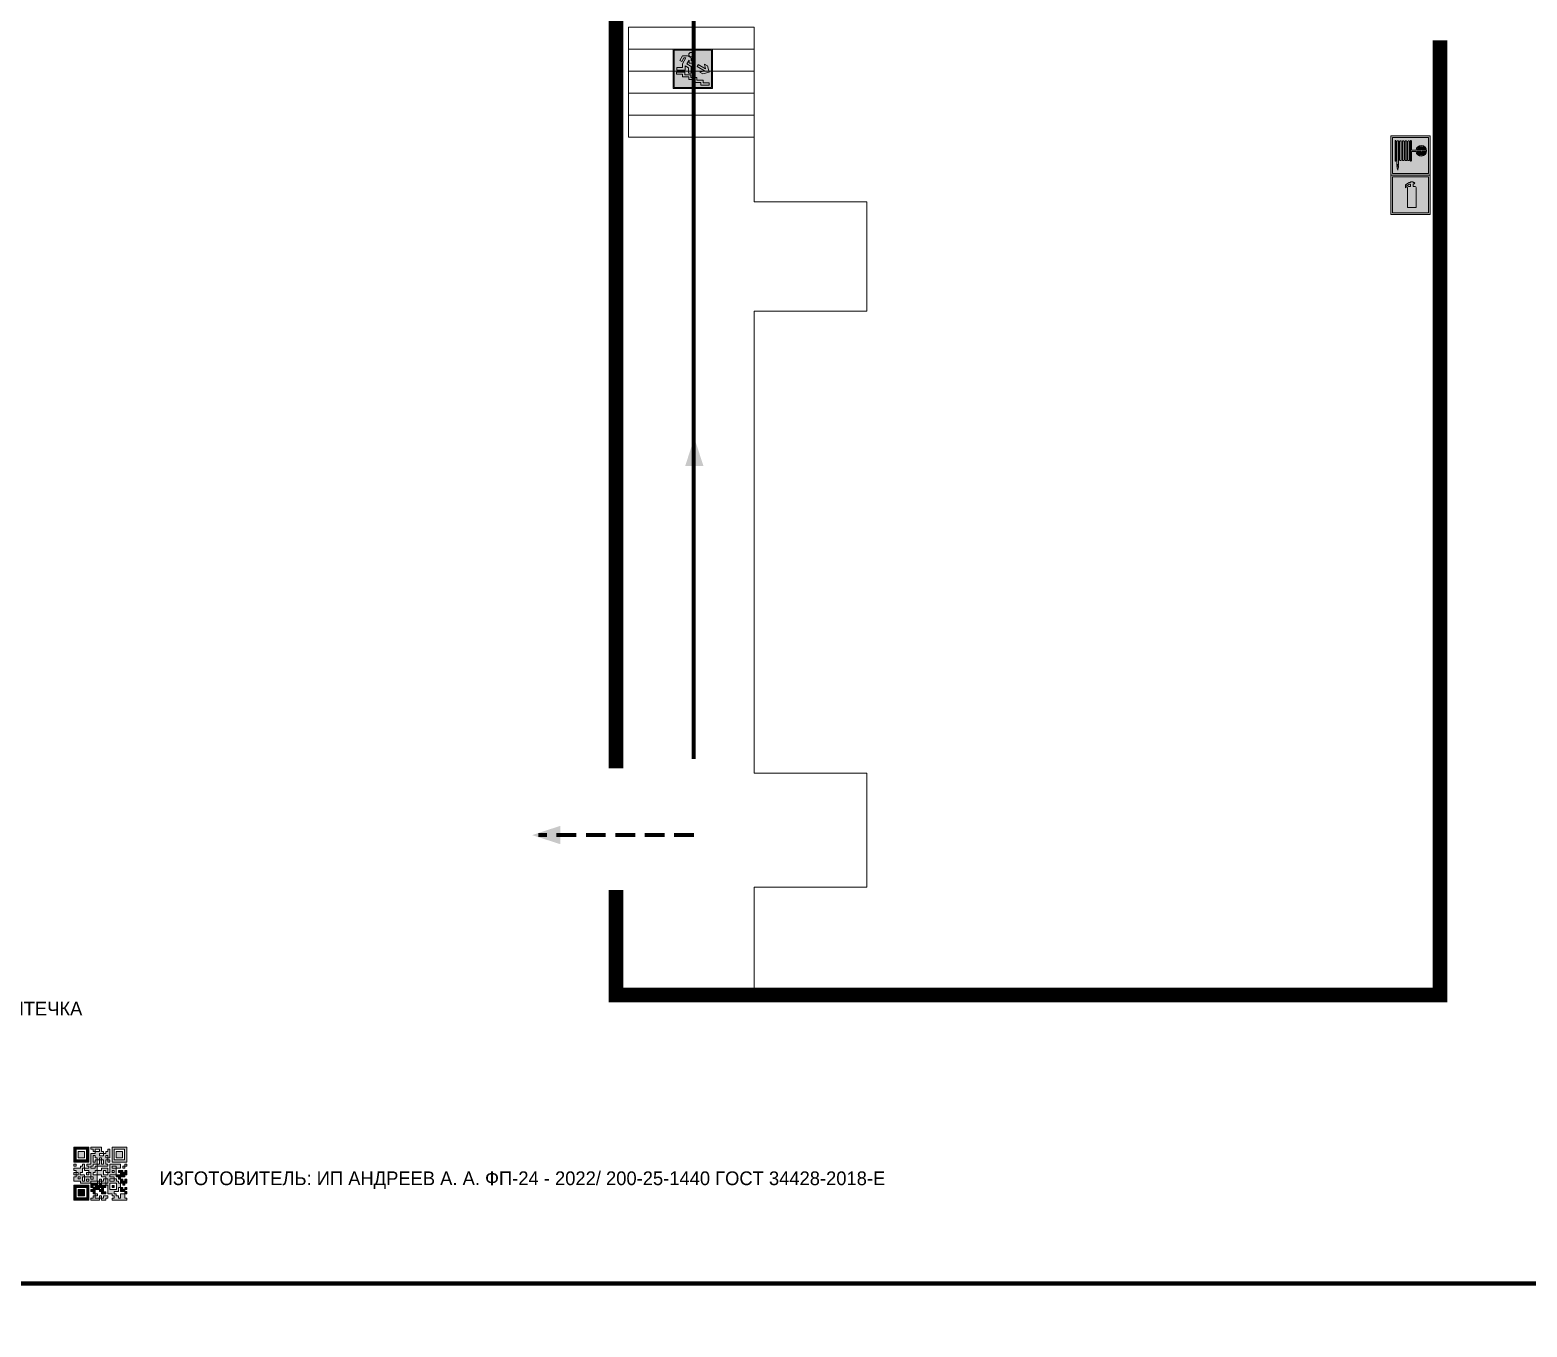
# Model space of a CAD drawing. Header units: millimetres. Extents: x 13114 to 67229, y 22859 to 38520.
# Drawn here: x 19470.4 to 19775.9, y 25846.4 to 26111 of the extents above; entities that cross this region are included whole.
import ezdxf

# ---------------------------------------------------------------- set-up
doc = ezdxf.new("R2010")
doc.units = ezdxf.units.MM
doc.linetypes.add('{ Wide Dash }', pattern=[12, 4, -2, 4, -2])
doc.layers.add('План_Штампы', color=7, linetype='Continuous')
doc.styles.add('обычный', font='arial.ttf')

# ---------------------------------------------------------------- blocks, each defined once
blk = doc.blocks.new('QR')
at = {"lineweight": 0}
h = blk.add_hatch(color=256, dxfattribs=at)
h.dxf.hatch_style = 1
h.paths.add_polyline_path([(9241.16, 2687.38), (9242.01, 2687.38), (9242.01, 2687.83), (9241.59, 2687.83), (9241.59, 2688.68), (9239.45, 2688.68), (9239.45, 2688.25), (9239.86, 2688.25), (9239.86, 2687.83), (9240.29, 2687.83), (9240.29, 2688.25), (9241.16, 2688.25), (9241.16, 2687.83), (9240.29, 2687.83), (9240.29, 2687.38), (9239.45, 2687.38), (9239.45, 2685.22), (9238.57, 2685.22), (9238.57, 2684.8), (9239.02, 2684.8), (9239.02, 2684.37), (9238.13, 2684.37), (9238.13, 2683.92), (9239.02, 2683.92), (9239.02, 2683.5), (9239.44, 2683.5), (9239.44, 2682.64), (9239.87, 2682.64), (9239.87, 2682.18), (9239.44, 2682.18), (9239.44, 2682.64), (9238.13, 2682.64), (9238.13, 2681.76), (9237.71, 2681.76), (9237.71, 2682.64), (9238.13, 2682.64), (9238.13, 2683.07), (9237.27, 2683.07), (9237.27, 2683.51), (9237.71, 2683.51), (9237.71, 2684.37), (9238.13, 2684.37), (9238.13, 2685.22), (9237.71, 2685.22), (9237.71, 2684.8), (9237.28, 2684.8), (9237.28, 2684.38), (9235.98, 2684.38), (9235.98, 2683.92), (9236.4, 2683.92), (9236.4, 2683.49), (9236.84, 2683.49), (9236.84, 2683.07), (9236.4, 2683.07), (9236.4, 2682.64), (9235.98, 2682.64), (9235.98, 2681.76), (9237.29, 2681.76), (9237.29, 2681.33), (9239.43, 2681.33), (9239.43, 2681.76), (9240.74, 2681.76), (9240.74, 2683.05), (9239.87, 2683.05), (9239.87, 2683.5), (9240.29, 2683.5), (9240.29, 2683.91), (9240.74, 2683.91), (9240.74, 2684.81), (9240.29, 2684.81), (9240.29, 2684.79), (9240.29, 2684.37), (9239.45, 2684.37), (9239.45, 2684.8), (9239.87, 2684.8), (9239.87, 2685.21), (9240.74, 2685.21), (9240.74, 2686.1), (9240.29, 2686.1), (9240.29, 2685.64), (9239.86, 2685.64), (9239.86, 2686.95), (9240.29, 2686.95), (9240.29, 2686.52), (9240.74, 2686.52), (9240.74, 2686.1), (9241.16, 2686.1), (9241.16, 2686.53), (9241.59, 2686.53), (9241.59, 2686.1), (9242.02, 2686.1), (9242.02, 2685.21), (9241.59, 2685.21), (9241.59, 2686.1), (9241.16, 2686.1), (9241.16, 2685.21), (9240.74, 2685.21), (9240.74, 2684.81), (9242.89, 2684.81), (9242.89, 2685.22), (9242.47, 2685.22), (9242.47, 2686.11), (9242.89, 2686.11), (9242.89, 2686.52), (9242.46, 2686.52), (9242.46, 2686.95), (9242.89, 2686.95), (9242.89, 2686.52), (9243.32, 2686.52), (9243.32, 2688.26), (9242.9, 2688.26), (9242.9, 2687.83), (9242.47, 2687.83), (9242.47, 2687.38), (9242.01, 2687.38), (9242.01, 2686.94), (9241.16, 2686.94)])
h.paths.add_polyline_path([(9239.02, 2682.18), (9239.02, 2681.76), (9238.54, 2681.76), (9238.54, 2682.18)], flags=16)
h.paths.add_polyline_path([(9237.27, 2682.65), (9237.27, 2682.19), (9236.83, 2682.19), (9236.83, 2682.65)], flags=16)
h = blk.add_hatch(color=256, dxfattribs=at)
h.dxf.hatch_style = 1
h.paths.add_polyline_path([(9238.15, 2687.83), (9236.83, 2687.83), (9236.83, 2686.52), (9238.15, 2686.52)], flags=0)
h.paths.add_polyline_path([(9239.01, 2685.65), (9239.01, 2688.68), (9235.98, 2688.68), (9235.98, 2685.65)])
h.paths.add_polyline_path([(9236.41, 2686.1), (9236.41, 2688.26), (9238.56, 2688.26), (9238.56, 2686.1)], flags=16)
h.paths.add_polyline_path([(9236.83, 2686.52), (9236.83, 2687.83), (9238.15, 2687.83), (9238.15, 2686.52)], flags=0)
h = blk.add_hatch(color=256, dxfattribs=at)
h.dxf.hatch_style = 1
h.paths.add_polyline_path([(9238.15, 2686.52), (9238.15, 2687.83), (9236.83, 2687.83), (9236.83, 2686.52)])
h.paths.add_polyline_path([(9245.91, 2686.52), (9245.91, 2687.83), (9244.59, 2687.83), (9244.59, 2686.52)], flags=0)
h.paths.add_polyline_path([(9246.77, 2685.65), (9246.77, 2688.68), (9243.74, 2688.68), (9243.74, 2685.65)])
h.paths.add_polyline_path([(9244.17, 2686.1), (9244.17, 2688.26), (9246.32, 2688.26), (9246.32, 2686.1)], flags=16)
h.paths.add_polyline_path([(9244.59, 2686.52), (9244.59, 2687.83), (9245.91, 2687.83), (9245.91, 2686.52)], flags=0)
h = blk.add_hatch(color=256, dxfattribs=at)
h.dxf.hatch_style = 1
h.paths.add_polyline_path([(9243.32, 2686.11), (9242.89, 2686.11), (9242.89, 2685.64), (9243.32, 2685.64)])
h.paths.add_polyline_path([(9239.02, 2683.07), (9239.02, 2683.5), (9238.56, 2683.5), (9238.56, 2683.07)])
h.paths.add_polyline_path([(9236.4, 2684.8), (9236.4, 2685.22), (9235.98, 2685.22), (9235.98, 2684.8)])
h.paths.add_polyline_path([(9236.4, 2683.07), (9236.4, 2683.49), (9235.98, 2683.49), (9235.98, 2683.07)])
h = blk.add_hatch(color=256, dxfattribs=at)
h.dxf.hatch_style = 1
h.paths.add_polyline_path([(9240.75, 2681.76), (9240.75, 2681.35), (9241.17, 2681.35), (9241.17, 2681.76)])
h.paths.add_polyline_path([(9241.6, 2682.18), (9241.17, 2682.18), (9241.17, 2681.76), (9241.6, 2681.76)])
h.paths.add_polyline_path([(9242.47, 2681.34), (9242.47, 2682.19), (9242.02, 2682.19), (9242.02, 2681.76), (9241.6, 2681.76), (9241.6, 2681.34)])
h.paths.add_polyline_path([(9239.87, 2678.3), (9239.44, 2678.3), (9239.44, 2677.89), (9241.17, 2677.89), (9241.17, 2678.3), (9240.28, 2678.3), (9240.28, 2678.73), (9239.87, 2678.73)])
h.paths.add_polyline_path([(9240.75, 2678.73), (9240.75, 2679.19), (9240.28, 2679.19), (9240.28, 2678.73)])
h.paths.add_polyline_path([(9241.6, 2678.73), (9241.17, 2678.73), (9241.17, 2678.3), (9241.6, 2678.3)])
h.paths.add_polyline_path([(9242.02, 2678.3), (9241.6, 2678.3), (9241.6, 2677.89), (9242.48, 2677.89), (9242.48, 2678.31), (9242.9, 2678.31), (9242.9, 2678.73), (9242.02, 2678.73)])
h.paths.add_polyline_path([(9246.36, 2684.37), (9246.36, 2684.79), (9245.93, 2684.79), (9245.93, 2684.37)])
h.paths.add_polyline_path([(9246.78, 2685.2), (9246.36, 2685.2), (9246.36, 2684.79), (9246.78, 2684.79)])
h.paths.add_polyline_path([(9245.91, 2687.83), (9244.59, 2687.83), (9244.59, 2686.52), (9245.91, 2686.52)])
h = blk.add_hatch(color=256, dxfattribs=at)
h.dxf.hatch_style = 1
h.paths.add_polyline_path([(9243.32, 2682.64), (9243.32, 2683.07), (9244.62, 2683.07), (9244.62, 2684.37), (9243.74, 2684.37), (9243.74, 2684.8), (9244.62, 2684.8), (9244.62, 2684.37), (9245.48, 2684.37), (9245.48, 2685.22), (9243.32, 2685.22), (9243.32, 2683.5), (9242.89, 2683.5), (9242.89, 2683.06), (9242.01, 2683.06), (9242.01, 2683.91), (9242.47, 2683.91), (9242.47, 2683.5), (9242.89, 2683.5), (9242.89, 2684.38), (9241.59, 2684.38), (9241.59, 2683.91), (9240.74, 2683.91), (9240.74, 2683.05), (9241.59, 2683.05), (9241.59, 2682.64), (9242.47, 2682.64), (9242.47, 2682.19), (9242.91, 2682.19), (9242.91, 2681.34), (9242.48, 2681.34), (9242.48, 2680.91), (9242.91, 2680.91), (9242.91, 2679.17), (9243.75, 2679.17), (9243.75, 2678.73), (9244.2, 2678.73), (9244.2, 2678.3), (9243.75, 2678.3), (9243.75, 2677.88), (9246.78, 2677.88), (9246.78, 2678.3), (9246.35, 2678.3), (9246.35, 2679.19), (9245.48, 2679.19), (9245.48, 2678.31), (9245.05, 2678.31), (9245.05, 2678.73), (9244.62, 2678.73), (9244.62, 2679.19), (9244.2, 2679.19), (9244.2, 2679.61), (9245.05, 2679.61), (9245.05, 2680.46), (9245.48, 2680.46), (9245.48, 2681.34), (9245.04, 2681.34), (9245.04, 2681.76), (9244.63, 2681.76), (9244.63, 2682.19), (9244.21, 2682.19), (9244.21, 2681.76), (9243.32, 2681.76), (9243.32, 2682.19), (9244.21, 2682.19), (9244.21, 2682.64)])
h.paths.add_polyline_path([(9243.75, 2683.49), (9243.75, 2683.92), (9244.21, 2683.92), (9244.21, 2683.49)], flags=16)
h.paths.add_polyline_path([(9243.32, 2681.34), (9244.63, 2681.34), (9244.63, 2680.04), (9243.32, 2680.04)], flags=16)
h.paths.add_polyline_path([(9243.76, 2680.89), (9244.18, 2680.89), (9244.18, 2680.48), (9243.76, 2680.48)], flags=0)
h = blk.add_hatch(color=256, dxfattribs=at)
h.dxf.hatch_style = 1
h.paths.add_polyline_path([(9246.36, 2683.07), (9246.78, 2683.07), (9246.78, 2683.92), (9246.36, 2683.92), (9246.36, 2683.49), (9245.92, 2683.49), (9245.92, 2683.92), (9245.06, 2683.92), (9245.06, 2683.49), (9245.48, 2683.49), (9245.48, 2683.07), (9244.62, 2683.07), (9244.62, 2682.65), (9245.05, 2682.65), (9245.05, 2682.18), (9245.48, 2682.18), (9245.48, 2682.65), (9246.36, 2682.65)])
h.paths.add_polyline_path([(9246.78, 2682.18), (9246.36, 2682.18), (9246.36, 2681.75), (9245.92, 2681.75), (9245.92, 2682.18), (9245.48, 2682.18), (9245.48, 2681.34), (9245.48, 2681.34), (9245.94, 2681.34), (9245.94, 2680.91), (9246.36, 2680.91), (9246.36, 2681.34), (9246.78, 2681.34)])
h = blk.add_hatch(color=256, dxfattribs=at)
h.dxf.hatch_style = 1
h.paths.add_polyline_path([(9235.98, 2680.9), (9235.98, 2677.86), (9239.02, 2677.86), (9239.02, 2680.9)])
h.paths.add_polyline_path([(9238.57, 2680.48), (9238.57, 2678.32), (9236.41, 2678.32), (9236.41, 2680.48)], flags=16)
h.paths.add_polyline_path([(9238.15, 2680.05), (9238.15, 2678.74), (9236.83, 2678.74), (9236.83, 2680.05)], flags=0)
h = blk.add_hatch(color=256, dxfattribs=at)
h.dxf.hatch_style = 1
h.paths.add_polyline_path([(9238.15, 2680.05), (9236.83, 2680.05), (9236.83, 2678.74), (9238.15, 2678.74)])
h = blk.add_hatch(color=256, dxfattribs=at)
h.dxf.hatch_style = 1
h.paths.add_polyline_path([(9242.02, 2680.46), (9242.48, 2680.46), (9242.48, 2680.91), (9241.58, 2680.91), (9241.58, 2681.35), (9241.17, 2681.35), (9241.17, 2680.91), (9240.75, 2680.91), (9240.75, 2681.33), (9239.43, 2681.33), (9239.43, 2680.46), (9239.86, 2680.46), (9239.86, 2680.92), (9240.3, 2680.92), (9240.3, 2680.46), (9239.86, 2680.46), (9239.86, 2680.04), (9239.44, 2680.04), (9239.44, 2679.62), (9239.86, 2679.62), (9239.86, 2679.19), (9240.29, 2679.19), (9240.29, 2680.03), (9241.18, 2680.03), (9241.18, 2680.47), (9241.6, 2680.47), (9241.6, 2680.03), (9241.18, 2680.03), (9241.18, 2679.61), (9241.6, 2679.61), (9241.6, 2679.19), (9242.47, 2679.19), (9242.47, 2679.6), (9242.02, 2679.6)])
h = blk.add_hatch(color=256, dxfattribs=at)
h.dxf.hatch_style = 1
h.paths.add_polyline_path([(9244.18, 2680.48), (9244.18, 2680.89), (9243.76, 2680.89), (9243.76, 2680.48)])
h = blk.add_hatch(color=256, dxfattribs=at)
h.dxf.hatch_style = 1
h.paths.add_polyline_path([(9245.93, 2680.04), (9245.93, 2680.46), (9245.48, 2680.46), (9245.48, 2679.62), (9246.35, 2679.62), (9246.35, 2680.04)])
h.paths.add_polyline_path([(9246.78, 2680.04), (9246.78, 2680.46), (9246.35, 2680.46), (9246.35, 2680.04)])
h.paths.add_polyline_path([(9246.78, 2679.18), (9246.78, 2679.62), (9246.35, 2679.62), (9246.35, 2679.18)])
for points in [[(9237.71, 2685.22), (9238.13, 2685.22), (9238.13, 2684.37), (9237.71, 2684.37), (9237.71, 2683.51), (9237.27, 2683.51), (9237.27, 2683.07), (9238.13, 2683.07), (9238.13, 2682.64), (9237.71, 2682.64), (9237.71, 2681.76), (9238.13, 2681.76), (9238.13, 2682.64), (9239.44, 2682.64), (9239.44, 2683.5), (9239.02, 2683.5), (9239.02, 2683.07), (9238.56, 2683.07), (9238.56, 2683.5), (9239.02, 2683.5), (9239.02, 2683.92), (9238.13, 2683.92), (9238.13, 2684.37), (9239.02, 2684.37), (9239.02, 2684.8), (9238.57, 2684.8), (9238.57, 2685.22), (9239.45, 2685.22), (9239.45, 2687.38), (9240.29, 2687.38), (9240.29, 2687.83), (9239.86, 2687.83), (9239.86, 2688.25), (9239.45, 2688.25), (9239.45, 2688.68), (9241.59, 2688.68), (9241.59, 2687.83), (9242.01, 2687.83), (9242.01, 2687.38), (9242.47, 2687.38), (9242.47, 2687.83), (9242.9, 2687.83), (9242.9, 2688.26), (9243.32, 2688.26), (9243.32, 2686.52), (9242.89, 2686.52), (9242.89, 2686.11), (9243.32, 2686.11), (9243.32, 2685.64), (9242.89, 2685.64), (9242.89, 2686.11), (9242.47, 2686.11), (9242.47, 2685.22), (9242.89, 2685.22), (9242.89, 2684.81), (9240.74, 2684.81), (9240.74, 2683.91), (9241.59, 2683.91), (9241.59, 2684.38), (9242.89, 2684.38), (9242.89, 2683.5), (9242.47, 2683.5), (9242.47, 2683.91), (9242.01, 2683.91), (9242.01, 2683.06), (9242.89, 2683.06), (9242.89, 2683.5), (9243.32, 2683.5), (9243.32, 2685.22), (9245.48, 2685.22), (9245.48, 2684.37), (9244.62, 2684.37), (9244.62, 2683.07), (9245.48, 2683.07), (9245.48, 2683.49), (9245.06, 2683.49), (9245.06, 2683.92), (9245.92, 2683.92), (9245.92, 2683.49), (9246.36, 2683.49), (9246.36, 2683.92), (9246.78, 2683.92), (9246.78, 2683.07), (9246.36, 2683.07), (9246.36, 2682.65), (9245.48, 2682.65), (9245.48, 2682.18), (9245.92, 2682.18), (9245.92, 2681.75), (9246.36, 2681.75), (9246.36, 2682.18), (9246.78, 2682.18), (9246.78, 2681.34), (9246.36, 2681.34), (9246.36, 2680.91), (9245.94, 2680.91), (9245.94, 2681.34), (9245.48, 2681.34), (9245.48, 2680.46), (9245.93, 2680.46), (9245.93, 2680.04), (9246.35, 2680.04), (9246.35, 2680.46), (9246.78, 2680.46), (9246.78, 2680.04), (9246.78, 2680.04), (9246.35, 2680.04), (9246.35, 2679.62), (9246.78, 2679.62), (9246.78, 2679.18), (9246.35, 2679.18), (9246.35, 2678.3), (9246.78, 2678.3), (9246.78, 2677.88), (9243.75, 2677.88), (9243.75, 2678.3), (9244.2, 2678.3), (9244.2, 2678.73), (9243.75, 2678.73), (9243.75, 2679.17), (9242.91, 2679.17), (9242.91, 2680.91), (9242.48, 2680.91), (9242.48, 2680.46), (9242.02, 2680.46), (9242.02, 2679.6), (9242.47, 2679.6), (9242.47, 2679.19), (9241.6, 2679.19), (9241.6, 2679.61), (9241.18, 2679.61), (9241.18, 2680.03), (9240.29, 2680.03), (9240.29, 2679.19), (9240.75, 2679.19), (9240.75, 2678.73), (9240.28, 2678.73), (9240.28, 2678.3), (9241.17, 2678.3), (9241.17, 2678.73), (9241.6, 2678.73), (9241.6, 2678.3), (9242.02, 2678.3), (9242.02, 2678.73), (9242.9, 2678.73), (9242.9, 2678.31), (9242.48, 2678.31), (9242.48, 2677.89), (9241.6, 2677.89), (9241.6, 2678.3), (9241.17, 2678.3), (9241.17, 2677.89), (9239.44, 2677.89), (9239.44, 2678.3), (9239.87, 2678.3), (9239.87, 2678.73), (9240.28, 2678.73), (9240.28, 2679.19), (9240.29, 2679.19), (9239.86, 2679.19), (9239.86, 2679.62), (9239.44, 2679.62), (9239.44, 2680.04), (9239.86, 2680.04), (9239.86, 2680.46), (9239.43, 2680.46), (9239.43, 2681.33), (9237.29, 2681.33), (9237.29, 2681.76), (9235.98, 2681.76), (9235.98, 2682.64), (9236.4, 2682.64), (9236.4, 2683.07), (9235.98, 2683.07), (9235.98, 2683.49), (9236.4, 2683.49), (9236.4, 2683.92), (9235.98, 2683.92), (9235.98, 2684.38), (9237.28, 2684.38), (9237.28, 2684.8), (9237.71, 2684.8), (9237.71, 2685.22), (9237.92, 2685.22)], [(9240.74, 2686.1), (9240.74, 2686.52), (9240.29, 2686.52), (9240.29, 2686.95), (9239.86, 2686.95), (9239.86, 2685.64), (9240.29, 2685.64), (9240.29, 2686.1), (9240.74, 2686.1), (9240.74, 2686.52)], [(9240.74, 2683.05), (9240.74, 2681.76), (9239.43, 2681.76), (9239.43, 2681.33), (9240.75, 2681.33), (9240.75, 2681.35), (9240.75, 2680.91), (9241.17, 2680.91), (9241.17, 2681.35), (9241.58, 2681.35), (9241.58, 2680.91), (9242.48, 2680.91), (9242.48, 2681.34), (9242.91, 2681.34), (9242.91, 2682.19), (9242.47, 2682.19), (9242.47, 2682.64), (9241.59, 2682.64), (9241.59, 2683.05), (9240.74, 2683.05)], [(9240.74, 2685.21), (9239.87, 2685.21), (9239.87, 2684.8), (9239.45, 2684.8), (9239.45, 2684.37), (9240.29, 2684.37), (9240.29, 2684.79), (9240.29, 2684.81), (9240.74, 2684.81), (9240.74, 2685.21), (9239.87, 2685.21)], [(9240.74, 2683.91), (9240.29, 2683.91), (9240.29, 2683.5), (9239.87, 2683.5), (9239.87, 2683.05), (9240.74, 2683.05), (9240.74, 2683.91)], [(9244.62, 2683.07), (9243.32, 2683.07), (9243.32, 2682.64), (9244.21, 2682.64), (9244.21, 2682.19), (9243.32, 2682.19), (9243.32, 2681.76), (9244.21, 2681.76), (9244.21, 2682.19), (9244.63, 2682.19), (9244.63, 2681.76), (9245.04, 2681.76), (9245.04, 2681.34), (9245.48, 2681.34)], [(9244.62, 2684.37), (9244.62, 2684.8), (9243.74, 2684.8), (9243.74, 2684.37), (9244.62, 2684.37)], [(9245.48, 2682.18), (9245.05, 2682.18), (9245.05, 2682.65), (9244.62, 2682.65), (9244.62, 2683.07)], [(9239.86, 2680.46), (9239.86, 2680.92), (9240.3, 2680.92), (9240.3, 2680.46), (9239.86, 2680.46)], [(9241.6, 2681.76), (9242.02, 2681.76), (9242.02, 2682.19), (9242.47, 2682.19), (9242.47, 2681.34), (9241.6, 2681.34), (9241.6, 2681.76)], [(9245.48, 2680.46), (9245.05, 2680.46), (9245.05, 2679.61), (9244.2, 2679.61), (9244.2, 2679.19), (9244.62, 2679.19), (9244.62, 2678.73), (9245.05, 2678.73), (9245.05, 2678.31), (9245.48, 2678.31), (9245.48, 2679.19), (9246.35, 2679.19), (9246.35, 2679.07)], [(9245.48, 2682.18), (9245.48, 2681.34)], [(9246.35, 2679.62), (9245.48, 2679.62), (9245.48, 2680.46)], [(9245.48, 2680.46), (9245.48, 2679.62), (9246.35, 2679.62), (9246.35, 2680.04), (9245.93, 2680.04), (9245.93, 2680.46), (9245.48, 2680.46), (9245.48, 2679.62)], [(9246.35, 2679.62), (9246.35, 2679.18)]]:
    blk.add_lwpolyline(points, dxfattribs=at)
for points in [[(9235.98, 2685.65), (9239.01, 2685.65), (9239.01, 2688.68), (9235.98, 2688.68)], [(9243.74, 2685.65), (9246.77, 2685.65), (9246.77, 2688.68), (9243.74, 2688.68)], [(9236.41, 2688.26), (9238.56, 2688.26), (9238.56, 2686.1), (9236.41, 2686.1)], [(9236.83, 2687.83), (9238.15, 2687.83), (9238.15, 2686.52), (9236.83, 2686.52)], [(9240.29, 2687.83), (9241.16, 2687.83), (9241.16, 2688.25), (9240.29, 2688.25)], [(9240.29, 2688.25), (9241.16, 2688.25), (9241.16, 2687.83), (9240.29, 2687.83)], [(9241.16, 2686.1), (9240.74, 2686.1), (9240.74, 2685.21), (9241.16, 2685.21)], [(9242.01, 2687.38), (9241.16, 2687.38), (9241.16, 2686.94), (9242.01, 2686.94)], [(9241.16, 2687.38), (9242.01, 2687.38), (9242.01, 2686.94), (9241.16, 2686.94)], [(9241.16, 2686.53), (9241.59, 2686.53), (9241.59, 2686.1), (9241.16, 2686.1)], [(9241.59, 2686.1), (9242.02, 2686.1), (9242.02, 2685.21), (9241.59, 2685.21)], [(9242.89, 2686.52), (9242.46, 2686.52), (9242.46, 2686.95), (9242.89, 2686.95)], [(9244.17, 2688.26), (9246.32, 2688.26), (9246.32, 2686.1), (9244.17, 2686.1)], [(9244.59, 2687.83), (9245.91, 2687.83), (9245.91, 2686.52), (9244.59, 2686.52)], [(9235.98, 2684.8), (9236.4, 2684.8), (9236.4, 2685.22), (9235.98, 2685.22)], [(9236.4, 2683.07), (9236.84, 2683.07), (9236.84, 2683.49), (9236.4, 2683.49)], [(9236.83, 2682.19), (9237.27, 2682.19), (9237.27, 2682.65), (9236.83, 2682.65)], [(9239.44, 2682.64), (9239.87, 2682.64), (9239.87, 2682.18), (9239.44, 2682.18)], [(9243.75, 2683.92), (9244.21, 2683.92), (9244.21, 2683.49), (9243.75, 2683.49)], [(9245.93, 2684.79), (9246.36, 2684.79), (9246.36, 2684.37), (9245.93, 2684.37)], [(9246.36, 2685.2), (9246.78, 2685.2), (9246.78, 2684.79), (9246.36, 2684.79)], [(9235.98, 2677.86), (9239.02, 2677.86), (9239.02, 2680.9), (9235.98, 2680.9)], [(9236.41, 2680.48), (9238.57, 2680.48), (9238.57, 2678.32), (9236.41, 2678.32)], [(9236.83, 2680.05), (9238.15, 2680.05), (9238.15, 2678.74), (9236.83, 2678.74)], [(9238.54, 2682.18), (9239.02, 2682.18), (9239.02, 2681.76), (9238.54, 2681.76)], [(9240.75, 2681.76), (9241.17, 2681.76), (9241.17, 2681.35), (9240.75, 2681.35)], [(9241.17, 2682.18), (9241.6, 2682.18), (9241.6, 2681.76), (9241.17, 2681.76)], [(9241.18, 2680.03), (9241.6, 2680.03), (9241.6, 2680.47), (9241.18, 2680.47)], [(9243.32, 2680.04), (9244.63, 2680.04), (9244.63, 2681.34), (9243.32, 2681.34)], [(9243.76, 2680.89), (9244.18, 2680.89), (9244.18, 2680.48), (9243.76, 2680.48)]]:
    blk.add_lwpolyline(points, close=True, dxfattribs=at)
blk = doc.blocks.new('A$C3AD82952')
at = {"true_color": 0xf5f5ff}
h = blk.add_hatch(color=7, dxfattribs=at)
h.dxf.hatch_style = 1
h.paths.add_polyline_path([(8.21, 8.73, 0.414214), (7.89, 9.05), (7.22, 9.05), (7.22, 9.92), (7.59, 9.92, 1), (7.57, 10.36), (7.22, 10.36), (7.22, 10.6), (6.43, 10.6), (6.43, 10.36), (6.01, 10.36), (4.74, 9.59), (4.74, 8.69), (4.98, 8.73), (4.98, 9.26), (6.12, 9.91), (6.43, 9.91), (6.43, 9.05), (5.76, 9.05, 0.414214), (5.44, 8.73), (5.44, 2.2), (8.21, 2.2)], flags=0)
h.paths.add_polyline_path([(12.8, 12.8), (0, 12.8), (0, 0), (12.8, 0)])
h.paths.add_polyline_path([(0.51, 12.29), (12.29, 12.29), (12.29, 0.51), (0.51, 0.51)], flags=16)
h.paths.add_polyline_path([(4.74, 9.59), (6.01, 10.36), (6.43, 10.36), (6.43, 10.6), (7.22, 10.6), (7.22, 10.36), (7.59, 10.36, -0.94586), (7.59, 9.92), (7.22, 9.92), (7.22, 9.05), (7.89, 9.05, -0.414214), (8.21, 8.73), (8.21, 2.2), (5.44, 2.2), (5.44, 8.73, -0.414214), (5.76, 9.05), (6.43, 9.05), (6.43, 9.91), (6.12, 9.91), (4.98, 9.26), (4.98, 8.73), (4.74, 8.69)], flags=0)
h = blk.add_hatch(color=242)
h.dxf.hatch_style = 1
h.paths.add_polyline_path([(12.29, 12.29), (0.51, 12.29), (0.51, 0.51), (12.29, 0.51)])
h.paths.add_polyline_path([(4.74, 8.69), (4.74, 9.59), (6.01, 10.36), (6.43, 10.36), (6.43, 10.6), (7.22, 10.6), (7.22, 10.36), (7.59, 10.36, -0.94586), (7.59, 9.92), (7.22, 9.92), (7.22, 9.05), (7.89, 9.05, -0.414214), (8.21, 8.73), (8.21, 2.2), (5.44, 2.2), (5.44, 8.73, -0.414214), (5.76, 9.05), (6.43, 9.05), (6.43, 9.91), (6.12, 9.91), (4.98, 9.26), (4.98, 8.73)], flags=16)
h = blk.add_hatch(color=7, dxfattribs=at)
h.dxf.hatch_style = 1
h.paths.add_polyline_path([(8.21, 8.73, 0.414214), (7.89, 9.05), (7.22, 9.05), (7.22, 9.92), (7.59, 9.92, 1), (7.57, 10.36), (7.22, 10.36), (7.22, 10.6), (6.43, 10.6), (6.43, 10.36), (6.01, 10.36), (4.74, 9.59), (4.74, 8.69), (4.98, 8.73), (4.98, 9.26), (6.12, 9.91), (6.43, 9.91), (6.43, 9.05), (5.76, 9.05, 0.414214), (5.44, 8.73), (5.44, 2.2), (8.21, 2.2)])
at = {"color": 242, "lineweight": 5}
for p, q in [((0, 0), (0, 12.8)), ((0, 12.8), (12.8, 12.8)), ((6.01, 10.36), (4.74, 9.59)), ((4.98, 9.26), (6.12, 9.91)), ((6.01, 10.36), (6.43, 10.36)), ((6.12, 9.91), (6.43, 9.91)), ((7.22, 10.6), (6.43, 10.6)), ((6.43, 10.6), (6.43, 10.36)), ((6.43, 9.91), (6.43, 9.05)), ((7.22, 10.36), (7.22, 10.6)), ((7.59, 10.36), (7.22, 10.36)), ((7.22, 9.05), (7.22, 9.92)), ((7.59, 9.92), (7.22, 9.92)), ((12.8, 0), (12.8, 12.8)), ((4.74, 9.59), (4.74, 8.69)), ((4.74, 8.69), (4.98, 8.73)), ((4.98, 8.73), (4.98, 9.26)), ((5.44, 2.2), (5.44, 8.73)), ((5.76, 9.05), (6.43, 9.05)), ((7.89, 9.05), (7.22, 9.05)), ((8.21, 2.2), (8.21, 8.73)), ((0, 0), (12.8, 0)), ((5.44, 2.2), (8.21, 2.2))]:
    blk.add_line(p, q, dxfattribs=at)
blk.add_lwpolyline([(0.51, 12.29), (12.29, 12.29), (12.29, 0.51), (0.51, 0.51)], close=True, dxfattribs=at)
for centre, radius, start, end in [((7.58, 10.14), 0.223, 273.1875, 86.8125), ((5.76, 8.73), 0.32, 90, 180), ((7.89, 8.73), 0.32, 0, 90)]:
    blk.add_arc(centre, radius, start, end, dxfattribs=at)
blk = doc.blocks.new('A$C37112FD5')
at = {"true_color": 0xf5f5ff}
h = blk.add_hatch(color=7, dxfattribs=at)
h.dxf.hatch_style = 1
h.paths.add_polyline_path([(12.8, -7.4), (0, -7.4), (0, -20.2), (12.8, -20.2)])
h.paths.add_polyline_path([(12.29, -7.91), (12.29, -19.69), (0.51, -19.69), (0.51, -7.91)], flags=16)
h.paths.add_polyline_path([(4.98, -9.04, -0.42597), (5.17, -9.22), (5.17, -12.25), (5.17, -15.29, -0.432244), (4.98, -15.47), (4.83, -15.47, -0.42597), (4.64, -15.29), (4.64, -12.25), (4.64, -9.22, -0.432244), (4.83, -9.04)], flags=0)
h.paths.add_polyline_path([(4.28, -9.22), (4.28, -12.25), (4.28, -15.29, -0.432244), (4.09, -15.47), (3.94, -15.47, -0.42597), (3.75, -15.29), (3.75, -12.25), (3.75, -9.22, -0.432244), (3.94, -9.04), (4.09, -9.04, -0.42597)], flags=0)
h.paths.add_polyline_path([(5.72, -9.04), (5.87, -9.04, -0.42597), (6.06, -9.22), (6.06, -12.25), (6.06, -15.29, -0.432244), (5.87, -15.47), (5.72, -15.47, -0.42597), (5.53, -15.29), (5.53, -12.25), (5.53, -9.22, -0.432244)], flags=0)
h.paths.add_polyline_path([(6.42, -8.9), (6.5, -8.9, -0.42597), (6.69, -9.08), (6.69, -12.03), (8.21, -12.03, -15.824349), (8.21, -12.47), (6.69, -12.47), (6.69, -15.42, -0.432244), (6.5, -15.6), (6.42, -15.6)], flags=0)
h.paths.add_polyline_path([(3.39, -9.22), (3.39, -12.25), (3.39, -15.29, -0.432244), (3.2, -15.47), (3.05, -15.47, -0.42597), (2.85, -15.29), (2.85, -12.25), (2.85, -9.22, -0.432244), (3.05, -9.04), (3.2, -9.04, -0.42597)], flags=0)
h.paths.add_polyline_path([(2.5, -9.22), (2.5, -16.71), (1.96, -16.71), (1.96, -9.22, -0.432244), (2.15, -9.04), (2.31, -9.04, -0.42597)], flags=0)
h.paths.add_polyline_path([(1.61, -8.9), (1.61, -15.6), (1.57, -15.6, -0.42597), (1.37, -15.42), (1.37, -12.03), (1.37, -9.09, -0.432244), (1.57, -8.9)], flags=0)
h.paths.add_polyline_path([(9.76, -10.81), (9.76, -12.03), (8.49, -12.03, -0.336371)], flags=0)
h.paths.add_polyline_path([(8.49, -12.47), (9.76, -12.47), (9.76, -13.7, -0.336371)], flags=0)
h.paths.add_polyline_path([(10.11, -10.81, -0.336371), (11.38, -12.03), (10.11, -12.03)], flags=0)
h.paths.add_polyline_path([(10.11, -12.47), (11.38, -12.47, -0.336371), (10.11, -13.7)], flags=0)
h.paths.add_polyline_path([(2.5, -16.84), (2.5, -17.05), (1.97, -17.05), (1.97, -16.84)], flags=0)
h.paths.add_polyline_path([(2.5, -17.24, -0.033778), (2.24, -18.6, -0.033778), (1.97, -17.24)], flags=0)
h = blk.add_hatch(color=242)
h.dxf.hatch_style = 1
h.paths.add_polyline_path([(12.29, -7.91), (0.51, -7.91), (0.51, -19.69), (12.29, -19.69)])
h.paths.add_polyline_path([(6.42, -15.6), (6.42, -8.9), (6.5, -8.9, -0.42597), (6.69, -9.08), (6.69, -12.03), (8.21, -12.03, -15.824349), (8.21, -12.47), (6.69, -12.47), (6.69, -15.42, -0.432244), (6.5, -15.6)], flags=16)
h.paths.add_polyline_path([(5.87, -15.47), (5.72, -15.47, -0.42597), (5.53, -15.29), (5.53, -12.25), (5.53, -9.22, -0.432244), (5.72, -9.04), (5.87, -9.04, -0.42597), (6.06, -9.22), (6.06, -12.25), (6.06, -15.29, -0.432244)], flags=16)
h.paths.add_polyline_path([(4.98, -15.47), (4.83, -15.47, -0.42597), (4.64, -15.29), (4.64, -12.25), (4.64, -9.22, -0.432244), (4.83, -9.04), (4.98, -9.04, -0.42597), (5.17, -9.22), (5.17, -12.25), (5.17, -15.29, -0.432244)], flags=16)
h.paths.add_polyline_path([(4.09, -15.47), (3.94, -15.47, -0.42597), (3.75, -15.29), (3.75, -12.25), (3.75, -9.22, -0.432244), (3.94, -9.04), (4.09, -9.04, -0.42597), (4.28, -9.22), (4.28, -12.25), (4.28, -15.29, -0.432244)], flags=16)
h.paths.add_polyline_path([(3.2, -15.47), (3.05, -15.47, -0.42597), (2.85, -15.29), (2.85, -12.25), (2.85, -9.22, -0.432244), (3.05, -9.04), (3.2, -9.04, -0.42597), (3.39, -9.22), (3.39, -12.25), (3.39, -15.29, -0.432244)], flags=16)
h.paths.add_polyline_path([(2.5, -17.05), (1.97, -17.05), (1.97, -16.84), (2.5, -16.84)], flags=16)
h.paths.add_polyline_path([(2.5, -17.24, -0.033778), (2.24, -18.6, -0.033778), (1.97, -17.24)], flags=16)
h.paths.add_polyline_path([(2.5, -16.71), (1.96, -16.71), (1.96, -9.22, -0.432244), (2.15, -9.04), (2.31, -9.04, -0.42597), (2.5, -9.22)], flags=16)
h.paths.add_polyline_path([(1.61, -15.6), (1.57, -15.6, -0.42597), (1.37, -15.42), (1.37, -12.03), (1.37, -9.09, -0.432244), (1.57, -8.9), (1.61, -8.9)], flags=16)
h.paths.add_polyline_path([(8.49, -12.47), (9.76, -12.47), (9.76, -13.7, -0.336371)], flags=0)
h.paths.add_polyline_path([(10.11, -13.7), (10.11, -12.47), (11.38, -12.47, -0.336371)], flags=0)
h.paths.add_polyline_path([(8.49, -12.03, -0.336371), (9.76, -10.81), (9.76, -12.03)], flags=0)
h.paths.add_polyline_path([(10.11, -12.03), (10.11, -10.81, -0.336371), (11.38, -12.03)], flags=0)
h = blk.add_hatch(color=7, dxfattribs=at)
h.dxf.hatch_style = 1
h.paths.add_polyline_path([(1.61, -8.9), (1.57, -8.9, 0.432244), (1.37, -9.09), (1.37, -12.03), (1.37, -15.42, 0.42597), (1.57, -15.6), (1.61, -15.6)])
h.paths.add_polyline_path([(2.5, -9.22, 0.42597), (2.31, -9.04), (2.15, -9.04, 0.432244), (1.96, -9.22), (1.96, -16.71), (2.5, -16.71)])
h.paths.add_polyline_path([(2.5, -16.84), (1.97, -16.84), (1.97, -17.05), (2.5, -17.05)])
h.paths.add_polyline_path([(2.5, -17.24), (1.97, -17.24, 0.033778), (2.24, -18.6, 0.033778)])
h.paths.add_polyline_path([(3.39, -12.25), (3.39, -9.22, 0.42597), (3.2, -9.04), (3.05, -9.04, 0.432244), (2.85, -9.22), (2.85, -12.25), (2.85, -15.29, 0.42597), (3.05, -15.47), (3.2, -15.47, 0.432244), (3.39, -15.29)])
h.paths.add_polyline_path([(4.28, -12.25), (4.28, -9.22, 0.42597), (4.09, -9.04), (3.94, -9.04, 0.432244), (3.75, -9.22), (3.75, -12.25), (3.75, -15.29, 0.42597), (3.94, -15.47), (4.09, -15.47, 0.432244), (4.28, -15.29)])
h.paths.add_polyline_path([(5.17, -12.25), (5.17, -9.22, 0.42597), (4.98, -9.04), (4.83, -9.04, 0.432244), (4.64, -9.22), (4.64, -12.25), (4.64, -15.29, 0.42597), (4.83, -15.47), (4.98, -15.47, 0.432244), (5.17, -15.29)])
h.paths.add_polyline_path([(6.06, -12.25), (6.06, -9.22, 0.42597), (5.87, -9.04), (5.72, -9.04, 0.432244), (5.53, -9.22), (5.53, -12.25), (5.53, -15.29, 0.42597), (5.72, -15.47), (5.87, -15.47, 0.432244), (6.06, -15.29)])
h.paths.add_polyline_path([(6.69, -12.47), (8.21, -12.47, 15.824349), (8.21, -12.03), (6.69, -12.03), (6.69, -9.08, 0.42597), (6.5, -8.9), (6.42, -8.9), (6.42, -15.6), (6.5, -15.6, 0.432244), (6.69, -15.42)])
h.paths.add_polyline_path([(8.49, -12.47), (9.76, -12.47), (9.76, -13.7, -0.336371)], flags=16)
h.paths.add_polyline_path([(8.49, -12.03, -0.336371), (9.76, -10.81), (9.76, -12.03)], flags=16)
h.paths.add_polyline_path([(10.11, -12.47), (11.38, -12.47, -0.336371), (10.11, -13.7)], flags=16)
h.paths.add_polyline_path([(10.11, -12.03), (10.11, -10.81, -0.336371), (11.38, -12.03)], flags=16)
h = blk.add_hatch(color=242)
h.dxf.hatch_style = 1
h.paths.add_polyline_path([(9.76, -10.81, 0.336371), (8.49, -12.03), (9.76, -12.03)])
h.paths.add_polyline_path([(10.11, -10.81), (10.11, -12.03), (11.38, -12.03, 0.336371)])
h.paths.add_polyline_path([(11.38, -12.47), (10.11, -12.47), (10.11, -13.7, 0.336371)])
h.paths.add_polyline_path([(9.76, -12.47), (8.49, -12.47, 0.336371), (9.76, -13.7)])
at = {"color": 242, "lineweight": 5}
for p, q in [((0, -20.2), (0, -7.4)), ((0, -7.4), (12.8, -7.4)), ((1.37, -12.03), (1.37, -9.08)), ((1.57, -8.9), (1.61, -8.9)), ((1.61, -8.9), (1.61, -15.6)), ((1.96, -16.71), (1.96, -9.22)), ((2.15, -9.04), (2.31, -9.04)), ((2.5, -16.71), (2.5, -9.22)), ((2.85, -12.25), (2.85, -9.22)), ((3.05, -9.04), (3.2, -9.04)), ((3.39, -12.25), (3.39, -9.22)), ((3.75, -12.25), (3.75, -9.22)), ((3.94, -9.04), (4.09, -9.04)), ((4.28, -12.25), (4.28, -9.22)), ((4.64, -12.25), (4.64, -9.22)), ((4.83, -9.04), (4.98, -9.04)), ((5.17, -12.25), (5.17, -9.22)), ((5.53, -12.25), (5.53, -9.22)), ((5.72, -9.04), (5.87, -9.04)), ((6.06, -12.25), (6.06, -9.22)), ((6.42, -8.9), (6.42, -15.6)), ((6.5, -8.9), (6.42, -8.9)), ((6.69, -12.03), (6.69, -9.08)), ((12.8, -20.2), (12.8, -7.4)), ((1.37, -12.03), (1.37, -15.42)), ((2.85, -12.25), (2.85, -15.29)), ((3.39, -12.25), (3.39, -15.29)), ((3.75, -12.25), (3.75, -15.29)), ((4.28, -12.25), (4.28, -15.29)), ((4.64, -12.25), (4.64, -15.29)), ((5.17, -12.25), (5.17, -15.29)), ((5.53, -12.25), (5.53, -15.29)), ((6.06, -12.25), (6.06, -15.29)), ((8.21, -12.03), (6.69, -12.03)), ((8.21, -12.47), (6.69, -12.47)), ((6.69, -12.47), (6.69, -15.42)), ((9.76, -12.03), (8.49, -12.03)), ((9.76, -12.47), (8.49, -12.47)), ((9.76, -10.81), (9.76, -12.03)), ((9.76, -12.47), (9.76, -13.7)), ((10.11, -10.81), (10.11, -12.03)), ((11.38, -12.03), (10.11, -12.03)), ((11.38, -12.47), (10.11, -12.47)), ((10.11, -12.47), (10.11, -13.7)), ((1.57, -15.6), (1.61, -15.6)), ((1.96, -16.71), (2.5, -16.71)), ((1.97, -16.84), (2.5, -16.84)), ((1.97, -17.05), (1.97, -16.84)), ((2.5, -17.05), (1.97, -17.05)), ((1.97, -17.24), (2.5, -17.24)), ((2.5, -16.84), (2.5, -17.05)), ((3.05, -15.47), (3.2, -15.47)), ((3.94, -15.47), (4.09, -15.47)), ((4.83, -15.47), (4.98, -15.47)), ((5.72, -15.47), (5.87, -15.47)), ((6.42, -15.6), (6.5, -15.6)), ((0, -20.2), (12.8, -20.2))]:
    blk.add_line(p, q, dxfattribs=at)
blk.add_lwpolyline([(0.51, -7.91), (12.29, -7.91), (12.29, -19.69), (0.51, -19.69)], close=True, dxfattribs=at)
for centre, radius, start, end in [((1.56, -9.09), 0.182, 87.1027, 180.6071), ((2.15, -9.22), 0.182, 87.1027, 180.6071), ((2.32, -9.22), 0.182, 359.3929, 92.8973), ((3.04, -9.22), 0.182, 87.1027, 180.6071), ((3.21, -9.22), 0.182, 359.3929, 92.8973), ((3.93, -9.22), 0.182, 87.1027, 180.6071), ((4.1, -9.22), 0.182, 359.3929, 92.8973), ((4.82, -9.22), 0.182, 87.1027, 180.6071), ((4.99, -9.22), 0.182, 359.3929, 92.8973), ((5.71, -9.22), 0.182, 87.1027, 180.6071), ((5.88, -9.22), 0.182, 359.3929, 92.8973), ((6.51, -9.09), 0.182, 359.3929, 92.8973), ((9.93, -12.25), 1.74, 187.2319, 172.7681), ((9.93, -12.25), 1.46, 96.9927, 171.3585), ((9.93, -12.25), 1.46, 188.6415, 263.0073), ((9.93, -12.25), 1.46, 8.6415, 83.0073), ((9.93, -12.25), 1.46, 276.9927, 351.3585), ((1.56, -15.42), 0.182, 179.3929, 272.8973), ((12.17, -15.98), 10.27, 187.041, 194.7793), ((-7.7, -15.98), 10.27, 345.2207, 352.959), ((3.04, -15.29), 0.182, 179.3929, 272.8973), ((3.21, -15.29), 0.182, 267.1027, 0.6071), ((3.93, -15.29), 0.182, 179.3929, 272.8973), ((4.1, -15.29), 0.182, 267.1027, 0.6071), ((4.82, -15.29), 0.182, 179.3929, 272.8973), ((4.99, -15.29), 0.182, 267.1027, 0.6071), ((5.71, -15.29), 0.182, 179.3929, 272.8973), ((5.88, -15.29), 0.182, 267.1027, 0.6071), ((6.51, -15.42), 0.182, 267.1027, 0.6071)]:
    blk.add_arc(centre, radius, start, end, dxfattribs=at)
blk = doc.blocks.new('вниз')
at = {"lineweight": 0, "true_color": 0xffffff}
h = blk.add_hatch(color=7, dxfattribs=at)
h.dxf.hatch_style = 1
h.paths.add_polyline_path([(40994.51, -4472.22), (40986.51, -4472.22), (40986.51, -4480.22), (40994.51, -4480.22)])
h.paths.add_polyline_path([(40994.31, -4472.42), (40994.31, -4480.01), (40986.71, -4480.01), (40986.71, -4472.42)], flags=16)
h.paths.add_polyline_path([(40988.43, -4473.53), (40989.43, -4473.53), (40990.19, -4473.96), (40990.19, -4474.6), (40991, -4474.6), (40991, -4475.06), (40989.73, -4475.06), (40989.73, -4474.46), (40989.3, -4475.18), (40990.17, -4475.7), (40990.17, -4477.11), (40989.63, -4477.11), (40989.63, -4476.01), (40988.94, -4475.59), (40988.94, -4476.46), (40988.94, -4476.46), (40987.47, -4476.46), (40987.26, -4476.46), (40987.26, -4475.92), (40988.4, -4475.92), (40988.4, -4475.2), (40989.1, -4473.99), (40988.66, -4473.99), (40988.24, -4474.7), (40987.86, -4474.47), (40988.41, -4473.56)], flags=0)
h.paths.add_polyline_path([(40990.55, -4473.29, -1), (40989.69, -4473.29, -1)], flags=0)
h.paths.add_polyline_path([(40988.85, -4476.89), (40988.85, -4477.43), (40990.1, -4477.43), (40990.1, -4477.99), (40991.34, -4477.99), (40991.34, -4478.54), (40992.59, -4478.54), (40992.59, -4479.09), (40993.83, -4479.09), (40993.83, -4479.52), (40992.17, -4479.52), (40992.17, -4478.97), (40990.91, -4478.97), (40990.91, -4478.41), (40989.68, -4478.41), (40989.68, -4477.86), (40988.43, -4477.86), (40988.43, -4477.31), (40987.6, -4477.31), (40987.18, -4477.31), (40987.18, -4476.89)], flags=0)
h.paths.add_polyline_path([(40991.61, -4475.33), (40993.12, -4476.2), (40992.9, -4475.27), (40993.48, -4475.6), (40993.83, -4476.88), (40992.56, -4477.22), (40991.97, -4476.88), (40992.9, -4476.61), (40991.38, -4475.74), (40991.58, -4475.39)], flags=0)
h.paths.add_polyline_path([(40990.19, -4473.96), (40989.43, -4473.53), (40988.43, -4473.53), (40988.41, -4473.56), (40987.86, -4474.47), (40988.24, -4474.7), (40988.66, -4473.99), (40989.1, -4473.99), (40988.4, -4475.2), (40988.4, -4475.92), (40987.26, -4475.92), (40987.26, -4476.46), (40987.47, -4476.46), (40988.94, -4476.46), (40988.94, -4476.27), (40988.94, -4475.59), (40989.63, -4476.01), (40989.63, -4477.11), (40990.17, -4477.11), (40990.17, -4475.7), (40989.3, -4475.18), (40989.73, -4474.46), (40989.73, -4475.06), (40991, -4475.06), (40991, -4474.6), (40990.19, -4474.6)], flags=0)
h.paths.add_polyline_path([(40990.55, -4473.29, 1), (40989.69, -4473.29, 1)], flags=0)
h.paths.add_polyline_path([(40991.61, -4475.33), (40991.58, -4475.39), (40991.38, -4475.74), (40992.9, -4476.61), (40991.97, -4476.88), (40992.56, -4477.22), (40993.83, -4476.88), (40993.48, -4475.6), (40992.9, -4475.27), (40993.12, -4476.2)], flags=0)
h.paths.add_polyline_path([(40990.1, -4477.43), (40988.85, -4477.43), (40988.85, -4476.89), (40987.18, -4476.89), (40987.18, -4477.31), (40987.6, -4477.31), (40988.43, -4477.31), (40988.43, -4477.86), (40989.68, -4477.86), (40989.68, -4478.41), (40990.91, -4478.41), (40990.91, -4478.97), (40992.17, -4478.97), (40992.17, -4479.52), (40993.83, -4479.52), (40993.83, -4479.09), (40992.59, -4479.09), (40992.59, -4478.54), (40991.34, -4478.54), (40991.34, -4477.99), (40990.1, -4477.99)], flags=0)
at = {"lineweight": 0}
h = blk.add_hatch(color=126, dxfattribs=at)
h.dxf.hatch_style = 1
h.paths.add_polyline_path([(40994.31, -4472.42), (40986.71, -4472.42), (40986.71, -4480.01), (40994.31, -4480.01)])
h.paths.add_polyline_path([(40988.43, -4473.53), (40989.43, -4473.53), (40990.19, -4473.96), (40990.19, -4474.6), (40991, -4474.6), (40991, -4475.06), (40989.73, -4475.06), (40989.73, -4474.46), (40989.3, -4475.18), (40990.17, -4475.7), (40990.17, -4477.11), (40989.63, -4477.11), (40989.63, -4476.01), (40988.94, -4475.59), (40988.94, -4476.46), (40988.94, -4476.46), (40987.47, -4476.46), (40987.26, -4476.46), (40987.26, -4475.92), (40988.4, -4475.92), (40988.4, -4475.2), (40989.1, -4473.99), (40988.66, -4473.99), (40988.24, -4474.7), (40987.86, -4474.47), (40988.41, -4473.56)], flags=16)
h.paths.add_polyline_path([(40990.55, -4473.29, -1), (40989.69, -4473.29, -1)], flags=16)
h.paths.add_polyline_path([(40988.85, -4476.89), (40988.85, -4477.43), (40990.1, -4477.43), (40990.1, -4477.99), (40991.34, -4477.99), (40991.34, -4478.54), (40992.59, -4478.54), (40992.59, -4479.09), (40993.83, -4479.09), (40993.83, -4479.52), (40992.17, -4479.52), (40992.17, -4478.97), (40990.91, -4478.97), (40990.91, -4478.41), (40989.68, -4478.41), (40989.68, -4477.86), (40988.43, -4477.86), (40988.43, -4477.31), (40987.6, -4477.31), (40987.18, -4477.31), (40987.18, -4476.89)], flags=16)
h.paths.add_polyline_path([(40991.61, -4475.33), (40993.12, -4476.2), (40992.9, -4475.27), (40993.48, -4475.6), (40993.83, -4476.88), (40992.56, -4477.22), (40991.97, -4476.88), (40992.9, -4476.61), (40991.38, -4475.74), (40991.58, -4475.39)], flags=16)
at = {"lineweight": 0, "true_color": 0xffffff}
h = blk.add_hatch(color=7, dxfattribs=at)
h.dxf.hatch_style = 1
h.paths.add_polyline_path([(40989.73, -4474.46), (40989.73, -4475.06), (40991, -4475.06), (40991, -4474.6), (40990.19, -4474.6), (40990.19, -4473.96), (40989.43, -4473.53), (40988.43, -4473.53), (40988.41, -4473.56), (40987.86, -4474.47), (40988.24, -4474.7), (40988.66, -4473.99), (40989.1, -4473.99), (40988.4, -4475.2), (40988.4, -4475.92), (40987.26, -4475.92), (40987.26, -4476.46), (40987.47, -4476.46), (40988.94, -4476.46), (40988.94, -4475.59), (40989.63, -4476.01), (40989.63, -4477.11), (40990.17, -4477.11), (40990.17, -4475.7), (40989.3, -4475.18)])
h.paths.add_polyline_path([(40989.69, -4473.29, 1), (40990.55, -4473.29, 1)])
h.paths.add_polyline_path([(40991.61, -4475.33), (40991.58, -4475.39), (40991.38, -4475.74), (40992.9, -4476.61), (40991.97, -4476.88), (40992.56, -4477.22), (40993.83, -4476.88), (40993.48, -4475.6), (40992.9, -4475.27), (40993.12, -4476.2)])
h.paths.add_polyline_path([(40990.1, -4477.43), (40988.85, -4477.43), (40988.85, -4476.89), (40987.18, -4476.89), (40987.18, -4477.31), (40987.6, -4477.31), (40988.43, -4477.31), (40988.43, -4477.86), (40989.68, -4477.86), (40989.68, -4478.41), (40990.91, -4478.41), (40990.91, -4478.97), (40992.17, -4478.97), (40992.17, -4479.52), (40993.83, -4479.52), (40993.83, -4479.09), (40992.59, -4479.09), (40992.59, -4478.54), (40991.34, -4478.54), (40991.34, -4477.99), (40990.1, -4477.99)])
at = {"color": 126, "lineweight": 0}
for points in [[(40986.51, -4472.22), (40994.51, -4472.22), (40994.51, -4480.22), (40986.51, -4480.22)], [(40986.71, -4472.42), (40994.31, -4472.42), (40994.31, -4480.01), (40986.71, -4480.01)]]:
    blk.add_lwpolyline(points, close=True, dxfattribs=at)
for points in [[(40987.47, -4476.46), (40987.26, -4476.46), (40987.26, -4475.92), (40988.4, -4475.92), (40988.4, -4475.2), (40989.1, -4473.99), (40988.66, -4473.99), (40988.24, -4474.7), (40987.86, -4474.47), (40988.41, -4473.56), (40988.43, -4473.53), (40989.43, -4473.53), (40990.19, -4473.96), (40990.19, -4474.6), (40991, -4474.6), (40991, -4475.06), (40989.73, -4475.06), (40989.73, -4474.46), (40989.3, -4475.18), (40990.17, -4475.7), (40990.17, -4477.11), (40989.63, -4477.11), (40989.63, -4476.01), (40988.94, -4475.59), (40988.94, -4476.46)], [(40991.58, -4475.39), (40991.38, -4475.74), (40992.9, -4476.61), (40991.97, -4476.88), (40992.56, -4477.22), (40993.83, -4476.88), (40993.48, -4475.6), (40992.9, -4475.27), (40993.12, -4476.2), (40991.61, -4475.33), (40991.58, -4475.39)], [(40987.6, -4477.31), (40987.18, -4477.31), (40987.18, -4476.89), (40988.85, -4476.89), (40988.85, -4477.43), (40990.1, -4477.43), (40990.1, -4477.99), (40991.34, -4477.99), (40991.34, -4478.54), (40992.59, -4478.54), (40992.59, -4479.09), (40993.83, -4479.09), (40993.83, -4479.52), (40992.17, -4479.52), (40992.17, -4478.97), (40990.91, -4478.97), (40990.91, -4478.41), (40989.68, -4478.41), (40989.68, -4477.86), (40988.43, -4477.86), (40988.43, -4477.31), (40987.6, -4477.31)], [(40987.47, -4476.46), (40988.94, -4476.46), (40988.94, -4476.27)]]:
    blk.add_lwpolyline(points, dxfattribs=at)
blk.add_circle((40990.12, -4473.29), 0.432, dxfattribs=at)

msp = doc.modelspace()

# ---------------------------------------------------------------- linework, layer by layer
at = {"color": 6, "lineweight": 100}
for points in [[(19457.94, 25855.27), (20057.94, 25855.27), (20057.94, 26250.27), (19457.94, 26250.27)], [(19457.94, 25460.27), (20057.94, 25460.27), (20057.94, 25855.27), (19457.94, 25855.27)]]:
    msp.add_lwpolyline(points, close=True, dxfattribs=at)
at = {"lineweight": 100, "const_width": 3}
for points in [[(19590.02, 25960.37), (19590.02, 26149.42), (19635.32, 26149.42)], [(19758.19, 26108.93), (19758.19, 25914.14), (19590.02, 25914.14), (19590.02, 25935.52)]]:
    msp.add_lwpolyline(points, dxfattribs=at)
at = {"color": 126, "lineweight": 100, "true_color": 0x008754}
msp.add_lwpolyline([(19605.92, 25962.3), (19605.92, 26119.01), (19744.2, 26119.01)], dxfattribs=at)
at = {"lineweight": 0}
for points in [[(19618.22, 26107.14), (19592.61, 26107.14), (19592.61, 26111.63), (19618.22, 26111.63)], [(19618.22, 26102.65), (19592.61, 26102.65), (19592.61, 26107.14), (19618.22, 26107.14)], [(19618.22, 26098.16), (19592.61, 26098.16), (19592.61, 26102.65), (19618.22, 26102.65)], [(19618.22, 26093.67), (19592.61, 26093.67), (19592.61, 26098.16), (19618.22, 26098.16)], [(19618.22, 26089.18), (19592.61, 26089.18), (19592.61, 26093.67), (19618.22, 26093.67)]]:
    msp.add_lwpolyline(points, close=True, dxfattribs=at)
msp.add_lwpolyline([(19618.22, 25913.08), (19618.22, 25936.09), (19641.25, 25936.09), (19641.25, 25959.39), (19618.22, 25959.39), (19618.22, 26053.62), (19641.25, 26053.62), (19641.25, 26075.94), (19618.22, 26075.94), (19618.22, 26089.18)], dxfattribs=at)
at = {"color": 126, "linetype": '{ Wide Dash }', "lineweight": 100, "true_color": 0x008754}
msp.add_lwpolyline([(19605.92, 25946.71), (19574.22, 25946.71)], dxfattribs=at)
at = {"layer": 'План_Штампы', "color": 126, "true_color": 0x008754}
for points in [[(19607.89, 26022.04), (19604.15, 26022.05), (19606.01, 26027.78)], [(19578.66, 25948.63), (19578.65, 25944.89), (19572.91, 25946.74)]]:
    msp.add_solid(points, dxfattribs=at)

# ---------------------------------------------------------------- block references
at = {"color": 126, "true_color": 0x008754}
msp.add_blockref('вниз', (-21384.8, 30579.3), dxfattribs=at)
for name, p, xscale, yscale, zscale in [('A$C37112FD5', (19748.16, 26094.03), 0.6249984004534781, 0.6249984004534781, 0.6249984004534781), ('A$C3AD82952', (19748.16, 26073.4), 0.625, 0.625, 0.625)]:
    msp.add_blockref(name, p, dxfattribs=dict(xscale=xscale, yscale=yscale, zscale=zscale))
at = {"color": 22, "lineweight": 100, "true_color": 0xbb1e10}
msp.add_blockref('QR', (10243.45, 23194.38), dxfattribs=at)

# ---------------------------------------------------------------- texts
at = {"lineweight": 0, "char_height": 2.8, "attachment_point": 5, "style": 'обычный'}
for s, insert, width in [('\\pi-8.4,l8.4,t8.4;{\\fProxima Nova Rg|b0|i0|c204|p2;АПТЕЧКА\\H1.1667x; }', (19472.56, 25911.34), 126.6484), ('\\pi-8.4,l8.4,t8.4;{\\fProxima Nova Rg|b0|i0|c204|p2;ИЗГОТОВИТЕЛЬ: ИП АНДРЕЕВ А. А.\\fProxima Nova Rg|b0|i0|c0|p2; \\fProxima Nova Rg|b0|i0|c204|p2;ФП-24 - 2022/ 200-25-1440 ГОСТ 34428-2018-Е\\H1.2266x; }', (19570.94, 25876.31), 191.3484)]:
    msp.add_mtext(s, dxfattribs=dict(at, insert=insert, width=width))

doc.saveas('drawing.dxf')
